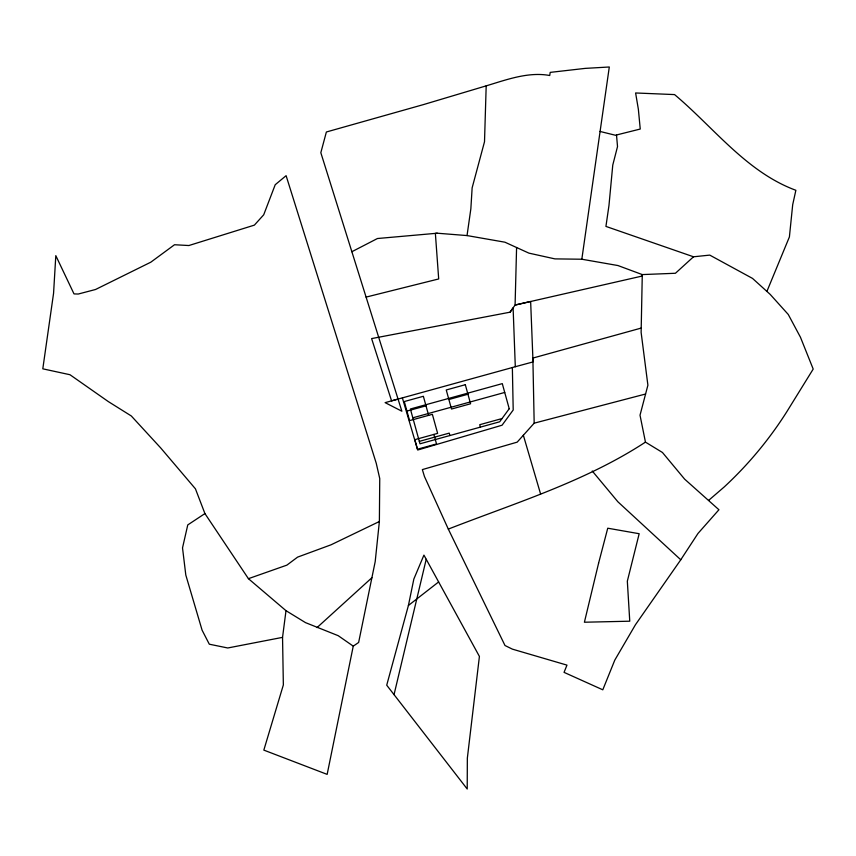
<?xml version="1.0" encoding="UTF-8"?>
<svg xmlns="http://www.w3.org/2000/svg" width="856" height="856" viewBox="0 0 856 856"><rect width="100%" height="100%" fill="white"/><g stroke="black" fill="none" stroke-linecap="round" stroke-linejoin="round"><path stroke-width="1.28" d="M353.25 646.141L358.632 642.471L375.195 561.632L379.379 521.507L379.743 478.547L376.244 463.257L286.107 175.673L275.215 184.725L263.702 214.803L254.382 225.128L188.876 245.533L174.517 244.741L150.806 262.193L95.551 289.489L78.238 294.036L74.012 293.908L55.811 255.644L53.564 293.319L42.8 368.829L69.967 374.725L108.348 401.603L131.278 415.952L160.65 447.881L195.436 488.83L204.926 513.579L248.422 578.677L286 610.681L305.506 622.633L338.216 635.687L353.25 646.141L327.153 774.38L263.83 750.113L283.357 684.918L282.544 637.367L286 610.681M516.585 247.512L515.087 305.046L510.069 312.183L371.611 338.591L391.577 400.865L398.051 399.078M467.034 235.571L504.912 242.195L528.901 253.13L554.923 258.887L581.823 259.229L609.301 66.993L585.204 68.384L550.194 72.386L549.734 75.499C528.248 71.562 506.57 79.747 486.187 85.857L484.507 141.754L472.138 187.849L470.854 208.778L467.034 235.571L437.266 233.217L377.432 238.524L351.859 251.728M408.408 605.481L413.844 579.052L423.934 555.105L479.414 656.424L467.344 758.138L467.216 789.007L386.719 685.196L408.408 605.481L438.625 581.952M394.038 694.644L426.213 559.289M766.901 291.415L789.403 236.93L792.699 204.68L795.866 190.289C746.4 171.992 713.904 127.619 674.56 94.588L635.612 92.972L638.362 109.258L640.245 129.042L615.421 135.248L599.938 131.428M645.574 394.017L534.176 423.174L517.174 442.145L422.35 469.591L424.437 476.471L448.309 529.094L504.997 645.51L512.412 649.148L566.972 665.123L564.051 672.367L602.795 689.808L614.801 660.094L635.452 624.73L680.766 559.781L697.982 533.459L718.933 509.748L684.618 479.125L662.448 452.482L645.456 442.124L640.02 415.203L647.896 385.2L641.123 332.428L642.278 274.583L617.946 265.542L581.823 259.229M510.069 312.183L513.108 307.86L515.301 366.721L385.125 402.641L401.86 411.212L320.829 152.7L326.371 131.995L423.613 104.55L486.187 85.857M708.533 500.471L724.155 487.01A378.459 378.459 0 0 0 786.846 411.683L813.2 369.075L800.456 337.243L788.269 314.473L770.165 294.368L752.531 278.414L709.763 255.109L693.52 256.789L675.427 273.267L642.278 274.583L642.246 276.028L515.087 305.046L530.645 301.494L532.871 358.065L534.176 423.174M317.041 627.587L371.9 577.725M204.926 513.579L187.764 524.921L182.521 547.883L185.806 575.039L202.091 630.177L209.313 644.204L227.76 647.981L282.544 637.367M645.456 442.124C584.98 481.682 515.152 503.007 448.309 529.094M379.379 521.507L331.026 544.812L297.588 557.128L286.867 565.142L248.422 578.677M641.208 328.073L532.871 358.065L532.946 361.949L515.301 366.721M406.932 411.083L425.999 405.819M448.876 399.506L467.943 394.242M412.817 417.803L504.73 392.444M419.322 441.375L449.229 433.125L449.903 435.533M502.044 418.552L479.735 424.704L480.398 427.123M366.079 297.107L438.689 278.949L435.372 233.388L437.266 233.217M693.52 256.789L605.93 226.412L608.969 205.461L612.768 165.069L617.518 146.569L616.513 135.002M680.766 559.781L617.882 501.787L592.266 471.025M523.348 435.255L540.596 493.998M402.374 397.89L417.696 450.021L502.055 425.218L513.204 410.003L512.359 367.534M428.631 415.353L423.367 396.285L404.3 401.55L409.564 420.617L432.366 414.315L437.63 433.382L414.828 439.674L417.461 449.207L436.517 443.954L433.896 434.42M598.601 563.152L584.402 622.226L629.759 621.199L627.33 581.181L639.175 533.716L607.749 528.206L598.601 563.152M509.224 408.74L499.658 421.805L419.986 443.793L410.388 408.997L502.29 383.627L509.224 408.74M465.311 384.708L446.244 389.972L451.508 409.04L470.575 403.775L465.311 384.708"/></g></svg>
